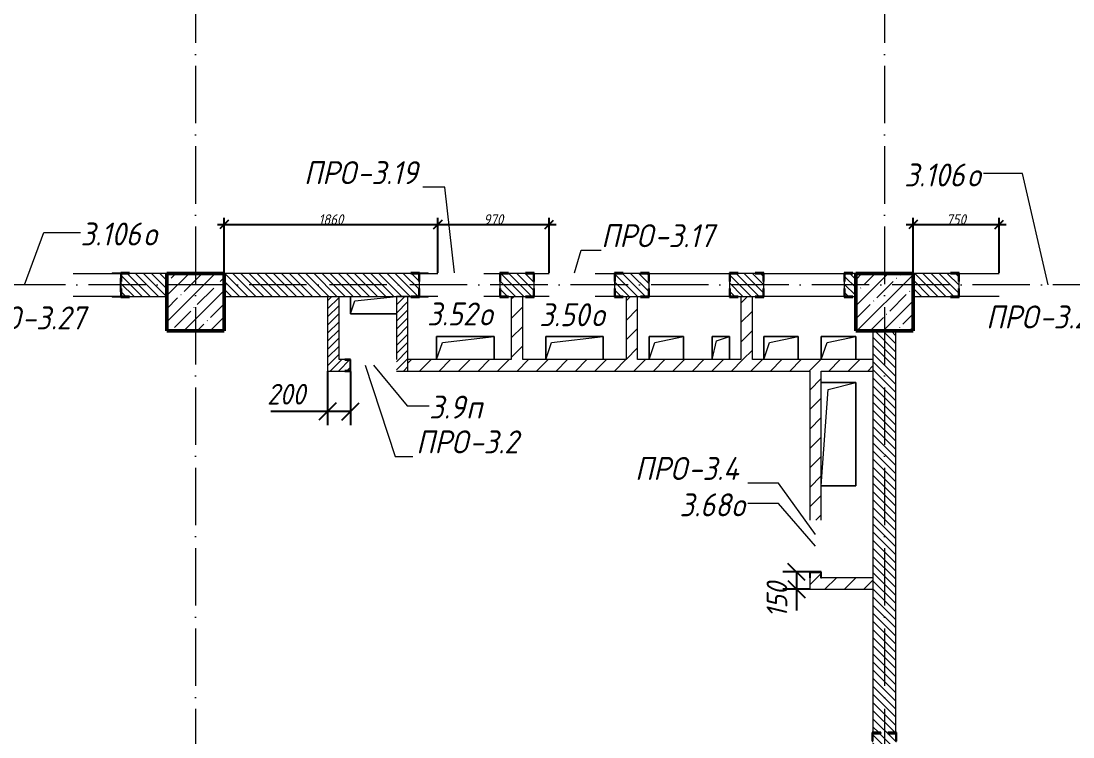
# Model space of a CAD drawing. Header units: millimetres. Extents: x -401725 to 250493, y 305116 to 802890.
# Drawn here: x 191666 to 200827, y 382686 to 388923 of the extents above; entities that cross this region are included whole.
import ezdxf

# ---------------------------------------------------------------- set-up
doc = ezdxf.new("R2010")
doc.units = ezdxf.units.MM
doc.linetypes.add('50_200_ШТРИХ_1Т_ш5_п1_п1_', pattern=[700, 500, -100, 0, -100])
for name, color, linetype, lineweight in [('A-____-____-DIMS', 7, 'Continuous', 9), ('A-FLOR-____-OTLN', 7, 'Continuous', 9), ('A-GENM-____-IDEN', 7, 'Continuous', 9), ('A-GENM-____-MCUT', 7, 'Continuous', 25), ('A-GENM-____-OTLN', 7, 'Continuous', 9), ('A-GENM-____-OTLN-1', 7, 'Continuous', 25), ('A-GLAZ-____-IDEN', 7, 'Continuous', 9), ('A-WALL-____-MCUT', 7, 'Continuous', 13), ('A-WALL-____-PATT-1', 7, 'Continuous', 9), ('A-WALL-FNSH-MCUT-1', 7, 'Continuous', 9), ('I-WALL-____-OTLN', 7, 'Continuous', 9), ('S-COLS-____-MCUT', 7, 'Continuous', 50), ('S-COLS-____-OTLN', 7, 'Continuous', 9), ('S-GRID-____-OTLN-1', 7, '50_200_ШТРИХ_1Т_ш5_п1_п1_', 9)]:
    doc.layers.add(name, color=color, linetype=linetype, lineweight=lineweight)
doc.styles.add('ISOCPEUR_I_10', font='isocpeui.ttf', dxfattribs={"width": 0.9, "height": 180})
doc.styles.add('ISOCPEUR_I_11', font='isocpeui.ttf', dxfattribs={"width": 0.9, "height": 200})
doc.styles.add('ISOCPEUR_I_7', font='isocpeui.ttf', dxfattribs={"width": 0.9, "height": 90})
doc.dimstyles.new('ISO-1_8_0_9К_СРЕДНИЙ_Кладочные_1', dxfattribs={"dimscale": 304.8, "dimtxt": 89.638306, "dimasz": 0.246063, "dimexe": 0.19685, "dimexo": 0, "dimgap": 0, "dimtad": 1, "dimdec": 3, "dimrnd": 0.001, "dimdsep": 46, "dimtxsty": 'ISOCPEUR_I_7', "dimblk1": 'OBLIQUE', "dimblk2": 'OBLIQUE', "dimsah": 1, "dimcen": 0.09, "dimdle": 0.19685, "dimazin": 0, "dimtfac": 1, "dimtdec": 4, "dimtix": 1, "dimtmove": 0, "dimatfit": 3, "dimfxl": 1, "dimtvp": 1, "dimtolj": 1, "dimtzin": 0, "dimarcsym": 2})
doc.dimstyles.new('ISO-1_8_0_9К_СРЕДНИЙ_Кладочные_3', dxfattribs={"dimscale": 304.8, "dimtxt": 179.276612, "dimasz": 0.492126, "dimexe": 0.393701, "dimexo": 0, "dimgap": 0, "dimtad": 1, "dimdec": 3, "dimrnd": 0.001, "dimdsep": 46, "dimtxsty": 'ISOCPEUR_I_10', "dimblk1": 'OBLIQUE', "dimblk2": 'OBLIQUE', "dimsah": 1, "dimcen": 0.09, "dimdle": 0.393701, "dimazin": 0, "dimtfac": 1, "dimtdec": 4, "dimtix": 1, "dimtmove": 0, "dimatfit": 3, "dimfxl": 1, "dimtvp": 1, "dimtolj": 1, "dimtzin": 0, "dimarcsym": 2})
pattern_1 = [(45, (144685.44, 323542.24), (-84.85281, 84.85281), [])]
pattern_2 = [(135, (144685.44, 323542.244), (-35.35534, -35.35534), [])]
pattern_3 = [(45, (144685.44, 323542.244), (-35.35534, 35.35534), [])]

# ---------------------------------------------------------------- blocks, each defined once
blk = doc.blocks.new('BSC_Колонна _Прямоугольная - 500х500-V19-АР1_План отверстий 3 этажа в осях 1-64_Ю-ЯЯ')
at = {"layer": 'S-COLS-____-OTLN'}
h = blk.add_hatch(dxfattribs=at)
h.set_pattern_fill('FP_26', color=256, style=0, pattern_type=2)
h.set_pattern_definition([(45, (-54500, -62931.04), (-114.04925, 114.04925), []), (45, (-54385.95, -62931.04), (-114.04925, 114.04925), [201.613, -40.323, 3.353, -36.97])])
h.paths.add_polyline_path([(-250, -250), (250, -250), (250, 250), (-250, 250)], flags=0)
at = {"layer": 'S-COLS-____-MCUT'}
for p, q in [((250, 250), (-250, 250)), ((-250, 250), (-250, -250)), ((250, -250), (250, 250)), ((-250, -250), (250, -250))]:
    blk.add_line(p, q, dxfattribs=at)
blk = doc.blocks.new('BSC_Колонна _Прямоугольная - 500х500-V47-АР1_План отверстий 3 этажа в осях 1-64_Ю-ЯЯ')
at = {"layer": 'S-COLS-____-OTLN'}
h = blk.add_hatch(dxfattribs=at)
h.set_pattern_fill('FP_55', color=256, style=0, pattern_type=2)
h.set_pattern_definition([(45, (-48500, -62931.04), (-114.04925, 114.04925), []), (45, (-48385.95, -62931.04), (-114.04925, 114.04925), [201.613, -40.323, 3.353, -36.97])])
h.paths.add_polyline_path([(-250, -250), (250, -250), (250, 250), (-250, 250)], flags=0)
at = {"layer": 'S-COLS-____-MCUT'}
for p, q in [((250, 250), (-250, 250)), ((-250, 250), (-250, -250)), ((250, -250), (250, 250)), ((-250, -250), (250, -250))]:
    blk.add_line(p, q, dxfattribs=at)
blk = doc.blocks.new('154_Стойка_СКБ_Уголок - СМ-2180_200-28268025-АР1_План отверстий 3 этажа в осях 1-64_Ю-ЯЯ')
at = {"layer": 'A-GENM-____-MCUT'}
for p, q in [((125, 156), (125, 81)), ((200, 156), (125, 156)), ((131, 81), (131, 150)), ((131, 150), (200, 150)), ((200, 150), (200, 156)), ((125, 81), (131, 81)), ((131, 19), (125, 19)), ((125, 19), (125, -56)), ((131, -50), (131, 19)), ((125, -56), (200, -56)), ((200, -50), (131, -50)), ((200, -56), (200, -50))]:
    blk.add_line(p, q, dxfattribs=at)
blk = doc.blocks.new('Стойка_Влож_Уголок_Опорный - Уголок-28213941-АР1_План отверстий 3 этажа в осях 1-64_Ю-ЯЯ')
at = {"layer": 'A-GENM-____-OTLN'}
for p, q in [((-212, -6), (-212, 0)), ((0, 0), (0, -6)), ((-212, -75), (-212, -6)), ((-212, -6), (-206, -6)), ((-212, -75), (-206, -75)), ((-6, -6), (0, -6)), ((-6, -75), (0, -75)), ((0, -6), (0, -75))]:
    blk.add_line(p, q, dxfattribs=at)
blk = doc.blocks.new('Фахверк_СКБ_Уголок - 200_3960_зеркало-28268689-АР1_План отверстий 3 этажа в осях 1-64_Ю-ЯЯ')
at = {"layer": 'A-GENM-____-MCUT'}
for p, q in [((200, 156), (125, 156)), ((125, 156), (125, 81)), ((131, 81), (131, 150)), ((131, 150), (200, 150)), ((200, 150), (200, 156)), ((125, 81), (131, 81)), ((131, 19), (125, 19)), ((125, 19), (125, -56)), ((131, -50), (131, 19)), ((125, -56), (200, -56)), ((200, -50), (131, -50)), ((200, -56), (200, -50))]:
    blk.add_line(p, q, dxfattribs=at)
blk = doc.blocks.new('Фахверк_СКБ_Уголок - 200_3960-28268576-АР1_План отверстий 3 этажа в осях 1-64_Ю-ЯЯ')
at = {"layer": 'A-GENM-____-MCUT'}
for p, q in [((200, 156), (125, 156)), ((125, 156), (125, 81)), ((131, 81), (131, 150)), ((131, 150), (200, 150)), ((200, 150), (200, 156)), ((125, 81), (131, 81)), ((131, 19), (125, 19)), ((125, 19), (125, -56)), ((131, -50), (131, 19)), ((125, -56), (200, -56)), ((200, -50), (131, -50)), ((200, -56), (200, -50))]:
    blk.add_line(p, q, dxfattribs=at)
blk = doc.blocks.new('154_Стойка_СКБ_Уголок - СМ-2480_200-28346303-АР1_План отверстий 3 этажа в осях 1-64_Ю-ЯЯ')
at = {"layer": 'A-GENM-____-MCUT'}
for p, q in [((125, 156), (125, 81)), ((200, 156), (125, 156)), ((131, 81), (131, 150)), ((131, 150), (200, 150)), ((200, 150), (200, 156)), ((125, 81), (131, 81)), ((131, 19), (125, 19)), ((125, 19), (125, -56)), ((131, -50), (131, 19)), ((125, -56), (200, -56)), ((200, -50), (131, -50)), ((200, -56), (200, -50))]:
    blk.add_line(p, q, dxfattribs=at)
blk = doc.blocks.new('Стойка_Влож_Полоса боковая - Полоса-V164-АР1_План отверстий 3 этажа в осях 1-64_Ю-ЯЯ')
at = {"layer": 'A-GENM-____-OTLN'}
for p, q in [((-5, 60), (0, 60)), ((-5, -60), (-5, 60)), ((0, 31), (0, -31)), ((0, -60), (-5, -60))]:
    blk.add_line(p, q, dxfattribs=at)
blk = doc.blocks.new('Фахверк_СКБ_Уголок - 200_3550-28187522-АР1_План отверстий 3 этажа в осях 1-64_Ю-ЯЯ')
at = {"layer": 'A-GENM-____-MCUT'}
for p, q in [((125, 156), (50, 156)), ((50, 156), (50, 150)), ((50, 150), (119, 150)), ((119, 150), (119, 81)), ((125, 81), (125, 156)), ((119, 81), (125, 81)), ((125, 19), (119, 19)), ((119, 19), (119, -50)), ((125, -56), (125, 19)), ((119, -50), (50, -50)), ((50, -50), (50, -56)), ((50, -56), (125, -56))]:
    blk.add_line(p, q, dxfattribs=at)
blk = doc.blocks.new('154_Фахверк_СКБ_Швеллер - Тип_100_3960-28331862-АР1_План отверстий 3 этажа в осях 1-64_Ю-ЯЯ')
at = {"layer": 'A-GENM-____-MCUT'}
for p, q in [((175, 50), (125, 50)), ((125, 50), (125, -50)), ((128, 47), (175, 47)), ((128, -47), (128, 47)), ((175, 47), (175, 50)), ((125, -50), (175, -50)), ((175, -47), (128, -47)), ((175, -50), (175, -47))]:
    blk.add_line(p, q, dxfattribs=at)
blk = doc.blocks.new('AR_Отверстие прямоугольное _в плите_ - AR_Отверстие прямоугольное _в плите_-V165-АР1_План отверстий 3 этажа в осях 1-64_Ю-ЯЯ')
at = {"layer": 'A-GENM-____-OTLN'}
for p, q in [((250, 100), (-250, 100)), ((-250, 100), (-250, -100)), ((-200, 50), (250, 100)), ((250, -100), (250, 100)), ((-250, -100), (-200, 50))]:
    blk.add_line(p, q, dxfattribs=at)
blk = doc.blocks.new('AR_Отверстие прямоугольное _в плите_ - AR_Отверстие прямоугольное _в плите_-30423629-АР1_План отверстий 3 этажа в осях 1-64_Ю-ЯЯ')
at = {"layer": 'A-GENM-____-OTLN'}
for p, q in [((150, 100), (-150, 100)), ((-150, 100), (-150, -100)), ((-100, 50), (150, 100)), ((150, -100), (150, 100)), ((-150, -100), (-100, 50))]:
    blk.add_line(p, q, dxfattribs=at)
blk = doc.blocks.new('AR_Отверстие прямоугольное _в плите_ - AR_Отверстие прямоугольное _в плите_-30423631-АР1_План отверстий 3 этажа в осях 1-64_Ю-ЯЯ')
at = {"layer": 'A-GENM-____-OTLN'}
for p, q in [((75, 100), (-75, 100)), ((-75, 100), (-75, -100)), ((-37.5, 62.5), (75, 100)), ((75, -100), (75, 100)), ((-75, -100), (-37.5, 62.5))]:
    blk.add_line(p, q, dxfattribs=at)
blk = doc.blocks.new('AR_Отверстие прямоугольное _в плите_ - AR_Отверстие прямоугольное _в плите_-V166-АР1_План отверстий 3 этажа в осях 1-64_Ю-ЯЯ')
at = {"layer": 'A-GENM-____-OTLN'}
for p, q in [((-200, 75), (-200, -75)), ((-200, -75), (-162.5, 37.5)), ((-162.5, 37.5), (200, 75)), ((-200, -75), (200, -75))]:
    blk.add_line(p, q, dxfattribs=at)
blk = doc.blocks.new('AR_Отверстие прямоугольное _в плите_ - AR_Отверстие прямоугольное _в плите_-30552588-АР1_План отверстий 3 этажа в осях 1-64_Ю-ЯЯ')
at = {"layer": 'A-GENM-____-OTLN'}
for p, q in [((150, 450), (-150, 450)), ((-150, -450), (-90, 390)), ((-90, 390), (150, 450)), ((150, -450), (150, 450)), ((-150, -450), (150, -450))]:
    blk.add_line(p, q, dxfattribs=at)
blk = doc.blocks.new('154_Фахверк_СКБ_Швеллер - Тип_100_3960_зеркало-36793856-АР1_План отверстий 3 этажа в осях 1-64_Ю-ЯЯ')
at = {"layer": 'A-GENM-____-MCUT'}
for p, q in [((175, 50), (125, 50)), ((125, 50), (125, -50)), ((128, 47), (175, 47)), ((128, -47), (128, 47)), ((175, 47), (175, 50)), ((125, -50), (175, -50)), ((175, -47), (128, -47)), ((175, -50), (175, -47))]:
    blk.add_line(p, q, dxfattribs=at)
blk = doc.blocks.new('_Oblique')
at = {"color": 0, "linetype": 'ByBlock', "lineweight": -2}
blk.add_line((-0.5, -0.5), (0.5, 0.5), dxfattribs=at)
blk = doc.blocks.new('*D9735')
at = {"layer": 'A-____-____-DIMS', "color": 0, "lineweight": -2, "transparency": 16777216}
for p, q in [((194335.4, 385873.3), (194335.4, 385401.7)), ((194535.4, 385870.2), (194535.4, 385401.7)), ((194335.4, 385521.7), (193841.3, 385521.7)), ((194535.4, 385521.7), (194215.4, 385521.7))]:
    blk.add_line(p, q, dxfattribs=at)
at = {"layer": 'Defpoints', "color": 0, "transparency": 16777216}
for p in [(194335.4, 385873.3), (194535.4, 385870.2), (194535.4, 385521.7)]:
    blk.add_point(p, dxfattribs=at)
at = {"layer": 'A-____-____-DIMS', "color": 0, "lineweight": -2, "transparency": 16777216, "xscale": 150, "yscale": 150, "zscale": 150, "rotation": 180}
blk.add_blockref('_Oblique', (194335.4, 385521.7), dxfattribs=at)
at = {"layer": 'A-____-____-DIMS', "color": 0, "lineweight": -2, "transparency": 16777216, "xscale": 150, "yscale": 150, "zscale": 150}
blk.add_blockref('_Oblique', (194535.4, 385521.7), dxfattribs=at)
at = {"layer": 'A-____-____-DIMS', "color": 0, "transparency": 16777216, "insert": (193808.6, 385761.7), "char_height": 180, "width": 409.578, "attachment_point": 1, "line_spacing_factor": 1.149209, "style": 'ISOCPEUR_I_10'}
blk.add_mtext('\\A1;200', dxfattribs=at)
blk = doc.blocks.new('*D9649')
at = {"layer": 'A-____-____-DIMS', "color": 0, "lineweight": -2, "transparency": 16777216}
for p, q in [((193435.4, 386723.3), (193435.4, 387208.9)), ((195295.4, 386729.3), (195295.4, 387208.9)), ((193375.4, 387148.9), (195355.4, 387148.9))]:
    blk.add_line(p, q, dxfattribs=at)
at = {"layer": 'Defpoints', "color": 0, "transparency": 16777216}
for p in [(195295.4, 387148.9), (193435.4, 386723.3), (195295.4, 386729.3)]:
    blk.add_point(p, dxfattribs=at)
at = {"layer": 'A-____-____-DIMS', "color": 0, "lineweight": -2, "transparency": 16777216, "xscale": 75, "yscale": 75, "zscale": 75, "rotation": 180}
blk.add_blockref('_Oblique', (193435.4, 387148.9), dxfattribs=at)
at = {"layer": 'A-____-____-DIMS', "color": 0, "lineweight": -2, "transparency": 16777216, "xscale": 75, "yscale": 75, "zscale": 75}
blk.add_blockref('_Oblique', (195295.4, 387148.9), dxfattribs=at)
at = {"layer": 'A-____-____-DIMS', "color": 0, "transparency": 16777216, "insert": (194365.4, 387193.9), "char_height": 90, "width": 504.733, "attachment_point": 5, "style": 'ISOCPEUR_I_7'}
blk.add_mtext('\\A1;1860', dxfattribs=at)
blk = doc.blocks.new('*D9650')
at = {"layer": 'A-____-____-DIMS', "color": 0, "lineweight": -2, "transparency": 16777216}
for p, q in [((195295.4, 386729.3), (195295.4, 387208.9)), ((196265.4, 386729.3), (196265.4, 387208.9)), ((195235.4, 387148.9), (196325.4, 387148.9))]:
    blk.add_line(p, q, dxfattribs=at)
at = {"layer": 'Defpoints', "color": 0, "transparency": 16777216}
for p in [(196265.4, 387148.9), (195295.4, 386729.3), (196265.4, 386729.3)]:
    blk.add_point(p, dxfattribs=at)
at = {"layer": 'A-____-____-DIMS', "color": 0, "lineweight": -2, "transparency": 16777216, "xscale": 75, "yscale": 75, "zscale": 75, "rotation": 180}
blk.add_blockref('_Oblique', (195295.4, 387148.9), dxfattribs=at)
at = {"layer": 'A-____-____-DIMS', "color": 0, "lineweight": -2, "transparency": 16777216, "xscale": 75, "yscale": 75, "zscale": 75}
blk.add_blockref('_Oblique', (196265.4, 387148.9), dxfattribs=at)
at = {"layer": 'A-____-____-DIMS', "color": 0, "transparency": 16777216, "insert": (195780.4, 387194.5), "char_height": 90, "width": 409.578, "attachment_point": 5, "style": 'ISOCPEUR_I_7'}
blk.add_mtext('\\A1;970', dxfattribs=at)
blk = doc.blocks.new('*D9723')
at = {"layer": 'A-____-____-DIMS', "color": 0, "lineweight": -2, "transparency": 16777216}
for p, q in [((199435.4, 386723.3), (199435.4, 387208.9)), ((200185.4, 386729.3), (200185.4, 387208.9)), ((199375.4, 387148.9), (200245.4, 387148.9))]:
    blk.add_line(p, q, dxfattribs=at)
at = {"layer": 'Defpoints', "color": 0, "transparency": 16777216}
for p in [(200185.4, 387148.9), (199435.4, 386723.3), (200185.4, 386729.3)]:
    blk.add_point(p, dxfattribs=at)
at = {"layer": 'A-____-____-DIMS', "color": 0, "lineweight": -2, "transparency": 16777216, "xscale": 75, "yscale": 75, "zscale": 75, "rotation": 180}
blk.add_blockref('_Oblique', (199435.4, 387148.9), dxfattribs=at)
at = {"layer": 'A-____-____-DIMS', "color": 0, "lineweight": -2, "transparency": 16777216, "xscale": 75, "yscale": 75, "zscale": 75}
blk.add_blockref('_Oblique', (200185.4, 387148.9), dxfattribs=at)
at = {"layer": 'A-____-____-DIMS', "color": 0, "transparency": 16777216, "insert": (199810.4, 387194.5), "char_height": 90, "width": 409.578, "attachment_point": 5, "style": 'ISOCPEUR_I_7'}
blk.add_mtext('\\A1;750', dxfattribs=at)
blk = doc.blocks.new('*D9615')
at = {"layer": 'A-____-____-DIMS', "color": 0, "lineweight": -2, "transparency": 16777216}
for p, q in [((198587.7, 384123.3), (198299.5, 384123.3)), ((198419.5, 384123.3), (198419.5, 383853.3)), ((198535.4, 383973.3), (198299.5, 383973.3)), ((198419.5, 383973.3), (198419.5, 383787.6))]:
    blk.add_line(p, q, dxfattribs=at)
at = {"layer": 'Defpoints', "color": 0, "transparency": 16777216}
for p in [(198419.5, 384123.3), (198587.7, 384123.3), (198535.4, 383973.3)]:
    blk.add_point(p, dxfattribs=at)
at = {"layer": 'A-____-____-DIMS', "color": 0, "lineweight": -2, "transparency": 16777216, "xscale": 150, "yscale": 150, "zscale": 150}
for p, rotation in [((198419.5, 384123.3), 90), ((198419.5, 383973.3), 270)]:
    blk.add_blockref('_Oblique', p, dxfattribs=dict(at, rotation=rotation))
at = {"layer": 'A-____-____-DIMS', "color": 0, "transparency": 16777216, "insert": (198159.3, 383723.5), "char_height": 180, "width": 368.207, "attachment_point": 1, "rotation": 90, "line_spacing_factor": 1.149209, "style": 'ISOCPEUR_I_10'}
blk.add_mtext('\\A1;150', dxfattribs=at)

msp = doc.modelspace()

# ---------------------------------------------------------------- hatches: boundary and pattern name
at = {"layer": 'A-WALL-____-PATT-1'}
h = msp.add_hatch(dxfattribs=at)
h.set_pattern_fill('FP_9', color=256, style=0, pattern_type=2)
h.set_pattern_definition(pattern_2)
h.paths.add_polyline_path([(190435.4376, 386523.2863), (190829.4376, 386523.2863), (190829.4376, 386592.2863), (190835.4376, 386592.2863), (190835.4376, 386654.2863), (190829.4376, 386654.2863), (190829.4376, 386723.2863), (190435.4376, 386723.2863)], flags=0)
h.paths.add_polyline_path([(192541.4376, 386523.2863), (192935.4376, 386523.2863), (192935.4376, 386723.2863), (192541.4376, 386723.2863), (192541.4376, 386654.2863), (192535.4376, 386654.2863), (192535.4376, 386592.2863), (192541.4376, 386592.2863), (192541.4376, 386563.2863)], flags=0)
h = msp.add_hatch(dxfattribs=at)
h.set_pattern_fill('FP_9', color=256, style=0, pattern_type=2)
h.set_pattern_definition(pattern_2)
h.paths.add_polyline_path([(198910.4376, 386523.2863), (198935.4376, 386523.2863), (198935.4376, 386723.2863), (198841.4376, 386723.2863), (198841.4376, 386654.2863), (198835.4376, 386654.2863), (198835.4376, 386592.2863), (198841.4376, 386592.2863), (198841.4376, 386523.2863)], flags=0)
h.paths.add_polyline_path([(196060.4376, 386523.2863), (196129.4376, 386523.2863), (196129.4376, 386592.2863), (196135.4376, 386592.2863), (196135.4376, 386654.2863), (196129.4376, 386654.2863), (196129.4376, 386723.2863), (195841.4376, 386723.2863), (195841.4376, 386654.2863), (195835.4376, 386654.2863), (195835.4376, 386592.2863), (195841.4376, 386592.2863), (195841.4376, 386523.2863), (195927.876, 386523.2863)], flags=0)
h.paths.add_polyline_path([(198129.4376, 386523.2863), (198129.4376, 386592.2863), (198135.4376, 386592.2863), (198135.4376, 386654.2863), (198129.4376, 386654.2863), (198129.4376, 386723.2863), (197841.4376, 386723.2863), (197841.4376, 386654.2863), (197835.4376, 386654.2863), (197835.4376, 386592.2863), (197841.4376, 386592.2863), (197841.4376, 386523.2863), (198060.4376, 386523.2863)], flags=0)
h.paths.add_polyline_path([(195129.4376, 386523.2863), (195129.4376, 386592.2863), (195135.4376, 386592.2863), (195135.4376, 386654.2863), (195129.4376, 386654.2863), (195129.4376, 386723.2863), (193435.4376, 386723.2863), (193435.4376, 386523.2863), (195060.4376, 386523.2863)], flags=0)
h.paths.add_polyline_path([(197060.4376, 386523.2863), (197129.4376, 386523.2863), (197129.4376, 386592.2863), (197135.4376, 386592.2863), (197135.4376, 386654.2863), (197129.4376, 386654.2863), (197129.4376, 386723.2863), (196841.4376, 386723.2863), (196841.4376, 386654.2863), (196835.4376, 386654.2863), (196835.4376, 386592.2863), (196841.4376, 386592.2863), (196841.4376, 386523.2863), (196910.4376, 386523.2863)], flags=0)
h = msp.add_hatch(dxfattribs=at)
h.set_pattern_fill('FP_9', color=256, style=0, pattern_type=2)
h.set_pattern_definition(pattern_2)
h.paths.add_polyline_path([(201541.4376, 386523.2863), (201935.4376, 386523.2863), (201935.4376, 386723.2863), (201541.4376, 386723.2863), (201541.4376, 386654.2863), (201535.4376, 386654.2863), (201535.4376, 386592.2863), (201541.4376, 386592.2863), (201541.4376, 386563.2863)], flags=0)
h.paths.add_polyline_path([(199462.8046, 386523.2863), (199829.4376, 386523.2863), (199829.4376, 386592.2863), (199835.4376, 386592.2863), (199835.4376, 386654.2863), (199829.4376, 386654.2863), (199829.4376, 386723.2863), (199435.4376, 386723.2863), (199435.4376, 386523.2863)], flags=0)
h = msp.add_hatch(dxfattribs=at)
h.set_pattern_fill('FP_8', color=256, style=0, pattern_type=2)
h.set_pattern_definition(pattern_3)
h.paths.add_polyline_path([(194435.4376, 385873.2863), (194435.4376, 386523.2863), (194335.4376, 386523.2863), (194335.4376, 385873.2863)], flags=0)
h = msp.add_hatch(dxfattribs=at)
h.set_pattern_fill('FP_8', color=256, style=0, pattern_type=2)
h.set_pattern_definition(pattern_3)
h.paths.add_polyline_path([(195035.4376, 385873.2863), (195035.4376, 386523.2863), (194935.4376, 386523.2863), (194935.4376, 385873.2863)], flags=0)
h = msp.add_hatch(dxfattribs=at)
h.set_pattern_fill('FP_7', color=256, style=0, pattern_type=2)
h.set_pattern_definition(pattern_1)
h.paths.add_polyline_path([(196035.4376, 385973.2863), (196035.4376, 386523.2863), (195935.4376, 386523.2863), (195935.4376, 385973.2863)], flags=0)
h = msp.add_hatch(dxfattribs=at)
h.set_pattern_fill('FP_7', color=256, style=0, pattern_type=2)
h.set_pattern_definition(pattern_1)
h.paths.add_polyline_path([(197035.4376, 385973.2863), (197035.4376, 386523.2863), (196935.4376, 386523.2863), (196935.4376, 385973.2863)], flags=0)
h = msp.add_hatch(dxfattribs=at)
h.set_pattern_fill('FP_7', color=256, style=0, pattern_type=2)
h.set_pattern_definition(pattern_1)
h.paths.add_polyline_path([(198035.4376, 385973.2863), (198035.4376, 386523.2863), (197935.4376, 386523.2863), (197935.4376, 385973.2863)], flags=0)
h = msp.add_hatch(dxfattribs=at)
h.set_pattern_fill('FP_9', color=256, style=0, pattern_type=2)
h.set_pattern_definition(pattern_2)
h.paths.add_polyline_path([(199285.4376, 379223.2863), (199285.4376, 382717.2863), (199216.4376, 382717.2863), (199216.4376, 382723.2863), (199285.4376, 382723.2863), (199285.4376, 386223.2863), (199085.4376, 386223.2863), (199085.4376, 382723.2863), (199154.4376, 382723.2863), (199154.4376, 382717.2863), (199085.4376, 382717.2863), (199085.4376, 379223.2863)], flags=0)
h = msp.add_hatch(dxfattribs=at)
h.set_pattern_fill('FP_8', color=256, style=0, pattern_type=2)
h.set_pattern_definition(pattern_3)
h.paths.add_polyline_path([(194485.4376, 385873.2863), (194485.4376, 385876.2863), (194532.4376, 385876.2863), (194532.4376, 385970.2863), (194485.4376, 385970.2863), (194485.4376, 385973.2863), (194435.4376, 385973.2863), (194435.4376, 385873.2863)], flags=0)
h = msp.add_hatch(dxfattribs=at)
h.set_pattern_fill('FP_7', color=256, style=0, pattern_type=2)
h.set_pattern_definition(pattern_1)
h.paths.add_polyline_path([(198635.4376, 385873.2863), (199085.4376, 385873.2863), (199085.4376, 385973.2863), (195035.4376, 385973.2863), (195035.4376, 385873.2863), (198579.0724, 385873.2863)], flags=0)
h = msp.add_hatch(dxfattribs=at)
h.set_pattern_fill('FP_7', color=256, style=0, pattern_type=2)
h.set_pattern_definition(pattern_1)
h.paths.add_polyline_path([(198632.4376, 384073.2863), (198632.4376, 384120.2863), (198538.4376, 384120.2863), (198538.4376, 384073.2863), (198585.4376, 384073.2863)], flags=0)
h.paths.add_polyline_path([(198535.4376, 384573.2863), (198635.4376, 384573.2863), (198635.4376, 385873.2863), (198535.4376, 385873.2863), (198535.4376, 385609.1525)], flags=0)
h = msp.add_hatch(dxfattribs=at)
h.set_pattern_fill('FP_7', color=256, style=0, pattern_type=2)
h.set_pattern_definition(pattern_1)
h.paths.add_polyline_path([(198535.4376, 383973.2863), (199085.4376, 383973.2863), (199085.4376, 384073.2863), (198535.4376, 384073.2863), (198535.4376, 383994.6673)], flags=0)

# ---------------------------------------------------------------- linework, layer by layer
at = {"layer": 'A-FLOR-____-OTLN'}
for p, q in [((194535.4376, 386373.2863), (194535.4376, 386523.2863)), ((194935.4376, 386373.2863), (194535.4376, 386373.2863)), ((195285.4376, 386173.2863), (195785.4376, 386173.2863)), ((195285.4376, 385973.2863), (195285.4376, 386173.2863)), ((195785.4376, 386173.2863), (195785.4376, 385973.2863)), ((196235.4376, 386173.2863), (196735.4376, 386173.2863)), ((196235.4376, 385973.2863), (196235.4376, 386173.2863)), ((196735.4376, 386173.2863), (196735.4376, 385973.2863)), ((197135.4376, 386173.2863), (197435.4376, 386173.2863)), ((197135.4376, 385973.2863), (197135.4376, 386173.2863)), ((197435.4376, 386173.2863), (197435.4376, 385973.2863)), ((197685.4376, 386173.2863), (197835.4376, 386173.2863)), ((197685.4376, 385973.2863), (197685.4376, 386173.2863)), ((197835.4376, 386173.2863), (197835.4376, 385973.2863)), ((198135.4376, 386173.2863), (198435.4376, 386173.2863)), ((198135.4376, 385973.2863), (198135.4376, 386173.2863)), ((198435.4376, 386173.2863), (198435.4376, 385973.2863)), ((198635.4376, 386173.2863), (198935.4376, 386173.2863)), ((198635.4376, 385973.2863), (198635.4376, 386173.2863)), ((198935.4376, 386173.2863), (198935.4376, 385973.2863)), ((198635.4376, 385773.2863), (198935.4376, 385773.2863)), ((198935.4376, 385773.2863), (198935.4376, 384873.2863)), ((198935.4376, 384873.2863), (198635.4376, 384873.2863))]:
    msp.add_line(p, q, dxfattribs=at)
at = {"layer": 'A-GENM-____-IDEN'}
for p, q in [((195357.4333, 387474.2826), (195165.8883, 387474.2826)), ((195440.4376, 386729.2863), (195357.4333, 387474.2826)), ((196485.4376, 386729.2863), (196542.8504, 386925.0822)), ((196542.8504, 386925.0822), (196718.6679, 386925.0822)), ((194662.7449, 385923.2863), (194923.4388, 385129.0177)), ((194923.4388, 385129.0177), (195077.9129, 385129.0177)), ((198262.6521, 384897.348), (197996.0019, 384897.348)), ((198585.4376, 384448.6069), (198262.6521, 384897.348))]:
    msp.add_line(p, q, dxfattribs=at)
at = {"layer": 'A-GLAZ-____-IDEN'}
for p, q in [((200386.6955, 387593.8325), (200049.5895, 387593.8325)), ((200610.4376, 386623.2863), (200386.6955, 387593.8325)), ((191695.4376, 386623.2863), (191864.1278, 387079.5994)), ((191864.1278, 387079.5994), (192184.4385, 387079.5994)), ((194735.4376, 385923.2863), (195029.8483, 385571.7863)), ((195029.8483, 385571.7863), (195220.8883, 385571.7863)), ((198262.6521, 384720.123), (197996.0019, 384720.123)), ((198585.4376, 384348.2863), (198262.6521, 384720.123))]:
    msp.add_line(p, q, dxfattribs=at)
at = {"layer": 'A-WALL-____-MCUT'}
for p, q in [((192935.4376, 386723.2863), (192610.4376, 386723.2863)), ((195060.4376, 386723.2863), (193435.4376, 386723.2863)), ((196060.4376, 386723.2863), (195910.4376, 386723.2863)), ((197060.4376, 386723.2863), (196910.4376, 386723.2863)), ((198060.4376, 386723.2863), (197910.4376, 386723.2863)), ((198935.4376, 386723.2863), (198910.4376, 386723.2863)), ((199760.4376, 386723.2863), (199435.4376, 386723.2863)), ((195135.4376, 386592.2863), (195135.4376, 386654.2863)), ((195835.4376, 386654.2863), (195835.4376, 386592.2863)), ((196135.4376, 386592.2863), (196135.4376, 386654.2863)), ((196835.4376, 386654.2863), (196835.4376, 386592.2863)), ((197135.4376, 386592.2863), (197135.4376, 386654.2863)), ((197835.4376, 386654.2863), (197835.4376, 386592.2863)), ((198135.4376, 386592.2863), (198135.4376, 386654.2863)), ((198835.4376, 386654.2863), (198835.4376, 386592.2863)), ((199835.4376, 386592.2863), (199835.4376, 386654.2863)), ((192610.4376, 386523.2863), (192935.4376, 386523.2863)), ((193435.4376, 386523.2863), (195060.4376, 386523.2863)), ((195910.4376, 386523.2863), (196060.4376, 386523.2863)), ((196910.4376, 386523.2863), (197060.4376, 386523.2863)), ((197910.4376, 386523.2863), (198060.4376, 386523.2863)), ((198910.4376, 386523.2863), (198935.4376, 386523.2863)), ((199435.4376, 386523.2863), (199760.4376, 386523.2863)), ((199085.4376, 386223.2863), (199085.4376, 382723.2863)), ((199285.4376, 382723.2863), (199285.4376, 386223.2863))]:
    msp.add_line(p, q, dxfattribs=at)
at = {"layer": 'A-WALL-FNSH-MCUT-1'}
for p, q in [((194335.4376, 386523.2863), (194335.4376, 385873.2863)), ((194435.4376, 385973.2863), (194435.4376, 386523.2863)), ((195035.4376, 386523.2863), (194935.4376, 386523.2863)), ((194935.4376, 386523.2863), (194935.4376, 385973.2863)), ((195035.4376, 385873.2863), (195035.4376, 386523.2863)), ((195935.4376, 386523.2863), (195935.4376, 385973.2863)), ((196035.4376, 385973.2863), (196035.4376, 386523.2863)), ((196935.4376, 386523.2863), (196935.4376, 385973.2863)), ((197035.4376, 385973.2863), (197035.4376, 386523.2863)), ((197935.4376, 386523.2863), (197935.4376, 385973.2863)), ((198035.4376, 385973.2863), (198035.4376, 386523.2863)), ((194485.4376, 385973.2863), (194435.4376, 385973.2863)), ((195935.4376, 385973.2863), (195035.4376, 385973.2863)), ((196935.4376, 385973.2863), (196035.4376, 385973.2863)), ((197935.4376, 385973.2863), (197035.4376, 385973.2863)), ((199085.4376, 385973.2863), (198035.4376, 385973.2863)), ((194335.4376, 385873.2863), (194485.4376, 385873.2863)), ((194935.4376, 385873.2863), (198535.4376, 385873.2863)), ((198535.4376, 385873.2863), (198535.4376, 384573.2863)), ((198635.4376, 384573.2863), (198635.4376, 385873.2863)), ((198635.4376, 385873.2863), (199085.4376, 385873.2863)), ((198535.4376, 384073.2863), (198535.4376, 383973.2863)), ((199085.4376, 384073.2863), (198635.4376, 384073.2863)), ((198535.4376, 383973.2863), (199085.4376, 383973.2863))]:
    msp.add_line(p, q, dxfattribs=at)
at = {"layer": 'I-WALL-____-OTLN'}
for p, q in [((192120.4376, 386723.2863), (192535.4376, 386723.2863)), ((195135.4376, 386723.2863), (195295.4376, 386723.2863)), ((195695.4376, 386723.2863), (195835.4376, 386723.2863)), ((196135.4376, 386723.2863), (196265.4376, 386723.2863)), ((196665.4376, 386723.2863), (196835.4376, 386723.2863)), ((197135.4376, 386723.2863), (197835.4376, 386723.2863)), ((198135.4376, 386723.2863), (198835.4376, 386723.2863)), ((199835.4376, 386723.2863), (200185.4376, 386723.2863)), ((192535.4376, 386523.2863), (192120.4376, 386523.2863)), ((195295.4376, 386523.2863), (195135.4376, 386523.2863)), ((195835.4376, 386523.2863), (195695.4376, 386523.2863)), ((196265.4376, 386523.2863), (196135.4376, 386523.2863)), ((196835.4376, 386523.2863), (196665.4376, 386523.2863)), ((197835.4376, 386523.2863), (197135.4376, 386523.2863)), ((198835.4376, 386523.2863), (198135.4376, 386523.2863)), ((200185.4376, 386523.2863), (199835.4376, 386523.2863))]:
    msp.add_line(p, q, dxfattribs=at)
at = {"layer": 'S-GRID-____-OTLN-1'}
for p, q in [((193185.4376, 414435.0957), (193185.4376, 376433.8321)), ((199185.4376, 414435.0957), (199185.4376, 376433.8321)), ((248759.8442, 386623.2863), (140016.6674, 386623.2863))]:
    msp.add_line(p, q, dxfattribs=at)

# ---------------------------------------------------------------- block references
at = {"layer": 'A-GENM-____-OTLN'}
for p, rotation in [((192535.4376, 386517.2863), 269.9999999999996), ((195135.4376, 386729.2863), 89.99999999999955)]:
    msp.add_blockref('Стойка_Влож_Уголок_Опорный - Уголок-28213941-АР1_План отверстий 3 этажа в осях 1-64_Ю-ЯЯ', p, dxfattribs=dict(at, rotation=rotation))
for name, p in [('Стойка_Влож_Полоса боковая - Полоса-V164-АР1_План отверстий 3 этажа в осях 1-64_Ю-ЯЯ', (192535.4376, 386623.2863)), ('AR_Отверстие прямоугольное _в плите_ - AR_Отверстие прямоугольное _в плите_-V166-АР1_План отверстий 3 этажа в осях 1-64_Ю-ЯЯ', (194735.4376, 386448.2863)), ('AR_Отверстие прямоугольное _в плите_ - AR_Отверстие прямоугольное _в плите_-V165-АР1_План отверстий 3 этажа в осях 1-64_Ю-ЯЯ', (195535.4376, 386073.2863)), ('AR_Отверстие прямоугольное _в плите_ - AR_Отверстие прямоугольное _в плите_-V165-АР1_План отверстий 3 этажа в осях 1-64_Ю-ЯЯ', (196485.4376, 386073.2863)), ('AR_Отверстие прямоугольное _в плите_ - AR_Отверстие прямоугольное _в плите_-30423629-АР1_План отверстий 3 этажа в осях 1-64_Ю-ЯЯ', (197285.4376, 386073.2863)), ('AR_Отверстие прямоугольное _в плите_ - AR_Отверстие прямоугольное _в плите_-30423631-АР1_План отверстий 3 этажа в осях 1-64_Ю-ЯЯ', (197760.4376, 386073.2863)), ('AR_Отверстие прямоугольное _в плите_ - AR_Отверстие прямоугольное _в плите_-30423629-АР1_План отверстий 3 этажа в осях 1-64_Ю-ЯЯ', (198285.4376, 386073.2863)), ('AR_Отверстие прямоугольное _в плите_ - AR_Отверстие прямоугольное _в плите_-30423629-АР1_План отверстий 3 этажа в осях 1-64_Ю-ЯЯ', (198785.4376, 386073.2863)), ('AR_Отверстие прямоугольное _в плите_ - AR_Отверстие прямоугольное _в плите_-30552588-АР1_План отверстий 3 этажа в осях 1-64_Ю-ЯЯ', (198785.4376, 385323.2863))]:
    msp.add_blockref(name, p, dxfattribs=at)
at = {"layer": 'A-GENM-____-OTLN-1'}
for name, p in [('154_Стойка_СКБ_Уголок - СМ-2480_200-28346303-АР1_План отверстий 3 этажа в осях 1-64_Ю-ЯЯ', (192410.4376, 386573.2863)), ('Фахверк_СКБ_Уголок - 200_3960_зеркало-28268689-АР1_План отверстий 3 этажа в осях 1-64_Ю-ЯЯ', (195710.4376, 386573.2863)), ('Фахверк_СКБ_Уголок - 200_3960_зеркало-28268689-АР1_План отверстий 3 этажа в осях 1-64_Ю-ЯЯ', (196710.4376, 386573.2863)), ('Фахверк_СКБ_Уголок - 200_3960_зеркало-28268689-АР1_План отверстий 3 этажа в осях 1-64_Ю-ЯЯ', (197710.4376, 386573.2863)), ('Фахверк_СКБ_Уголок - 200_3960_зеркало-28268689-АР1_План отверстий 3 этажа в осях 1-64_Ю-ЯЯ', (198710.4376, 386573.2863))]:
    msp.add_blockref(name, p, dxfattribs=at)
for name, p, rotation in [('154_Стойка_СКБ_Уголок - СМ-2180_200-28268025-АР1_План отверстий 3 этажа в осях 1-64_Ю-ЯЯ', (195260.4376, 386673.2863), 180), ('Фахверк_СКБ_Уголок - 200_3960-28268576-АР1_План отверстий 3 этажа в осях 1-64_Ю-ЯЯ', (196260.4376, 386673.2863), 180), ('Фахверк_СКБ_Уголок - 200_3960-28268576-АР1_План отверстий 3 этажа в осях 1-64_Ю-ЯЯ', (197260.4376, 386673.2863), 180), ('Фахверк_СКБ_Уголок - 200_3960-28268576-АР1_План отверстий 3 этажа в осях 1-64_Ю-ЯЯ', (198260.4376, 386673.2863), 180), ('Фахверк_СКБ_Уголок - 200_3960-28268576-АР1_План отверстий 3 этажа в осях 1-64_Ю-ЯЯ', (199960.4376, 386673.2863), 180), ('154_Фахверк_СКБ_Швеллер - Тип_100_3960-28331862-АР1_План отверстий 3 этажа в осях 1-64_Ю-ЯЯ', (194660.4376, 385923.2863), 180), ('154_Фахверк_СКБ_Швеллер - Тип_100_3960_зеркало-36793856-АР1_План отверстий 3 этажа в осях 1-64_Ю-ЯЯ', (198585.4376, 384248.2863), 270), ('Фахверк_СКБ_Уголок - 200_3550-28187522-АР1_План отверстий 3 этажа в осях 1-64_Ю-ЯЯ', (199235.4376, 382598.2863), 90.00000000000006)]:
    msp.add_blockref(name, p, dxfattribs=dict(at, rotation=rotation))
at = {"layer": 'S-COLS-____-OTLN'}
for name, p in [('BSC_Колонна _Прямоугольная - 500х500-V47-АР1_План отверстий 3 этажа в осях 1-64_Ю-ЯЯ', (193185.4376, 386473.2863)), ('BSC_Колонна _Прямоугольная - 500х500-V19-АР1_План отверстий 3 этажа в осях 1-64_Ю-ЯЯ', (199185.4376, 386473.2863))]:
    msp.add_blockref(name, p, dxfattribs=at)

# ---------------------------------------------------------------- texts
at = {"layer": 'A-GENM-____-IDEN', "char_height": 200, "attachment_point": 1, "style": 'ISOCPEUR_I_11'}
for s, insert, width in [('ПРО', (194130.1304, 387701.3988), 562.784625), ('-3.19', (194594.4741, 387701.3988), 663.79725), ('ПРО', (196718.6679, 387152.1983), 562.784625), ('-3.17', (197183.0116, 387152.1983), 663.79725), ('ПРО', (200071.5791, 386444.4024), 562.784625), ('ПРО', (191209.8372, 386436.1338), 562.784625), ('-3.27', (191674.1809, 386436.1338), 707.088375), ('-3.27', (200535.9229, 386444.4024), 707.088375), ('ПРО', (195107.5063, 385356.1338), 562.784625), ('-3.2', (195571.85, 385356.1338), 548.35425), ('ПРО', (197013.4453, 385124.4642), 562.784625), ('-3.4', (197477.789, 385124.4642), 577.215)]:
    msp.add_mtext(s, dxfattribs=dict(at, insert=insert, width=width))
at = {"layer": 'A-GLAZ-____-IDEN', "char_height": 200, "attachment_point": 1, "style": 'ISOCPEUR_I_11'}
for s, insert, width in [('3.106', (199358.7338, 387681.4471), 663.79725), ('\\fISOCPEUR|b0|i1|c204|p34|;\\W.9;о', (199906.4213, 387681.4471), 158.734125), ('3.106', (192184.4385, 387167.214), 663.79725), ('\\fISOCPEUR|b0|i1|c204|p34|;\\W.9;о', (192732.126, 387167.214), 158.734125), ('3.52', (195202.8883, 386470.7281), 548.35425), ('3.50', (196179.4623, 386463.7889), 548.35425), ('\\fISOCPEUR|b0|i1|c204|p34|;\\W.9;о', (195655.3258, 386470.7281), 158.734125), ('\\fISOCPEUR|b0|i1|c204|p34|;\\W.9;о', (196631.8998, 386463.7889), 158.734125), ('3.9', (195220.8883, 385659.4009), 389.620125), ('\\fISOCPEUR|b0|i1|c204|p34|;\\W.9;п', (195542.357, 385659.4009), 158.734125), ('3.68', (197400.5474, 384807.7376), 548.35425), ('\\fISOCPEUR|b0|i1|c204|p34|;\\W.9;о', (197852.9849, 384807.7376), 158.734125)]:
    msp.add_mtext(s, dxfattribs=dict(at, insert=insert, width=width))

# ---------------------------------------------------------------- dimensions: what is measured, and where the dimension line sits
at = {"layer": 'A-____-____-DIMS'}
for base, p1, p2, override, picture, middle in [((195295.4376, 387148.9386), (193435.4376, 386723.2863), (195295.4376, 386729.2863), {"dimpost": '<>', "dimfxl": 1860.009677}, '*D9649', (194365.4376, 387193.9386)), ((196265.4376, 387148.9386), (195295.4376, 386729.2863), (196265.4376, 386729.2863), {"dimpost": '<>', "dimfxl": 970}, '*D9650', (195780.4376, 387194.5181)), ((200185.4376, 387148.9386), (199435.4376, 386723.2863), (200185.4376, 386729.2863), {"dimpost": '<>', "dimfxl": 750.024}, '*D9723', (199810.4376, 387194.5181))]:
    dim = msp.add_linear_dim(base=base, p1=p1, p2=p2, dimstyle='ISO-1_8_0_9К_СРЕДНИЙ_Кладочные_1', override=override, dxfattribs=at)
    dim.commit()
    dim.dimension.update_dxf_attribs({"geometry": picture, "text_midpoint": middle})
dim = msp.add_linear_dim(base=(194535.4376, 385521.7011), p1=(194335.4376, 385873.2863), p2=(194535.4376, 385870.2383), dimstyle='ISO-1_8_0_9К_СРЕДНИЙ_Кладочные_3', override={"dimpost": '<>', "dimfxl": 200.023224}, dxfattribs=at)
dim.commit()
dim.dimension.update_dxf_attribs({"geometry": '*D9735', "text_midpoint": (194013.374, 385521.7011), "dimtype": 160})
dim = msp.add_linear_dim(base=(198419.5326, 384123.2863), p1=(198535.4376, 383973.2863), p2=(198587.7473, 384123.2863), angle=90, dimstyle='ISO-1_8_0_9К_СРЕДНИЙ_Кладочные_3', override={"dimpost": '<>', "dimfxl": 158.859392}, dxfattribs=at)
dim.commit()
dim.dimension.update_dxf_attribs({"geometry": '*D9615', "text_midpoint": (198279.2553, 383787.6386), "dimtype": 160, "text_rotation": 90})

doc.saveas('drawing.dxf')
